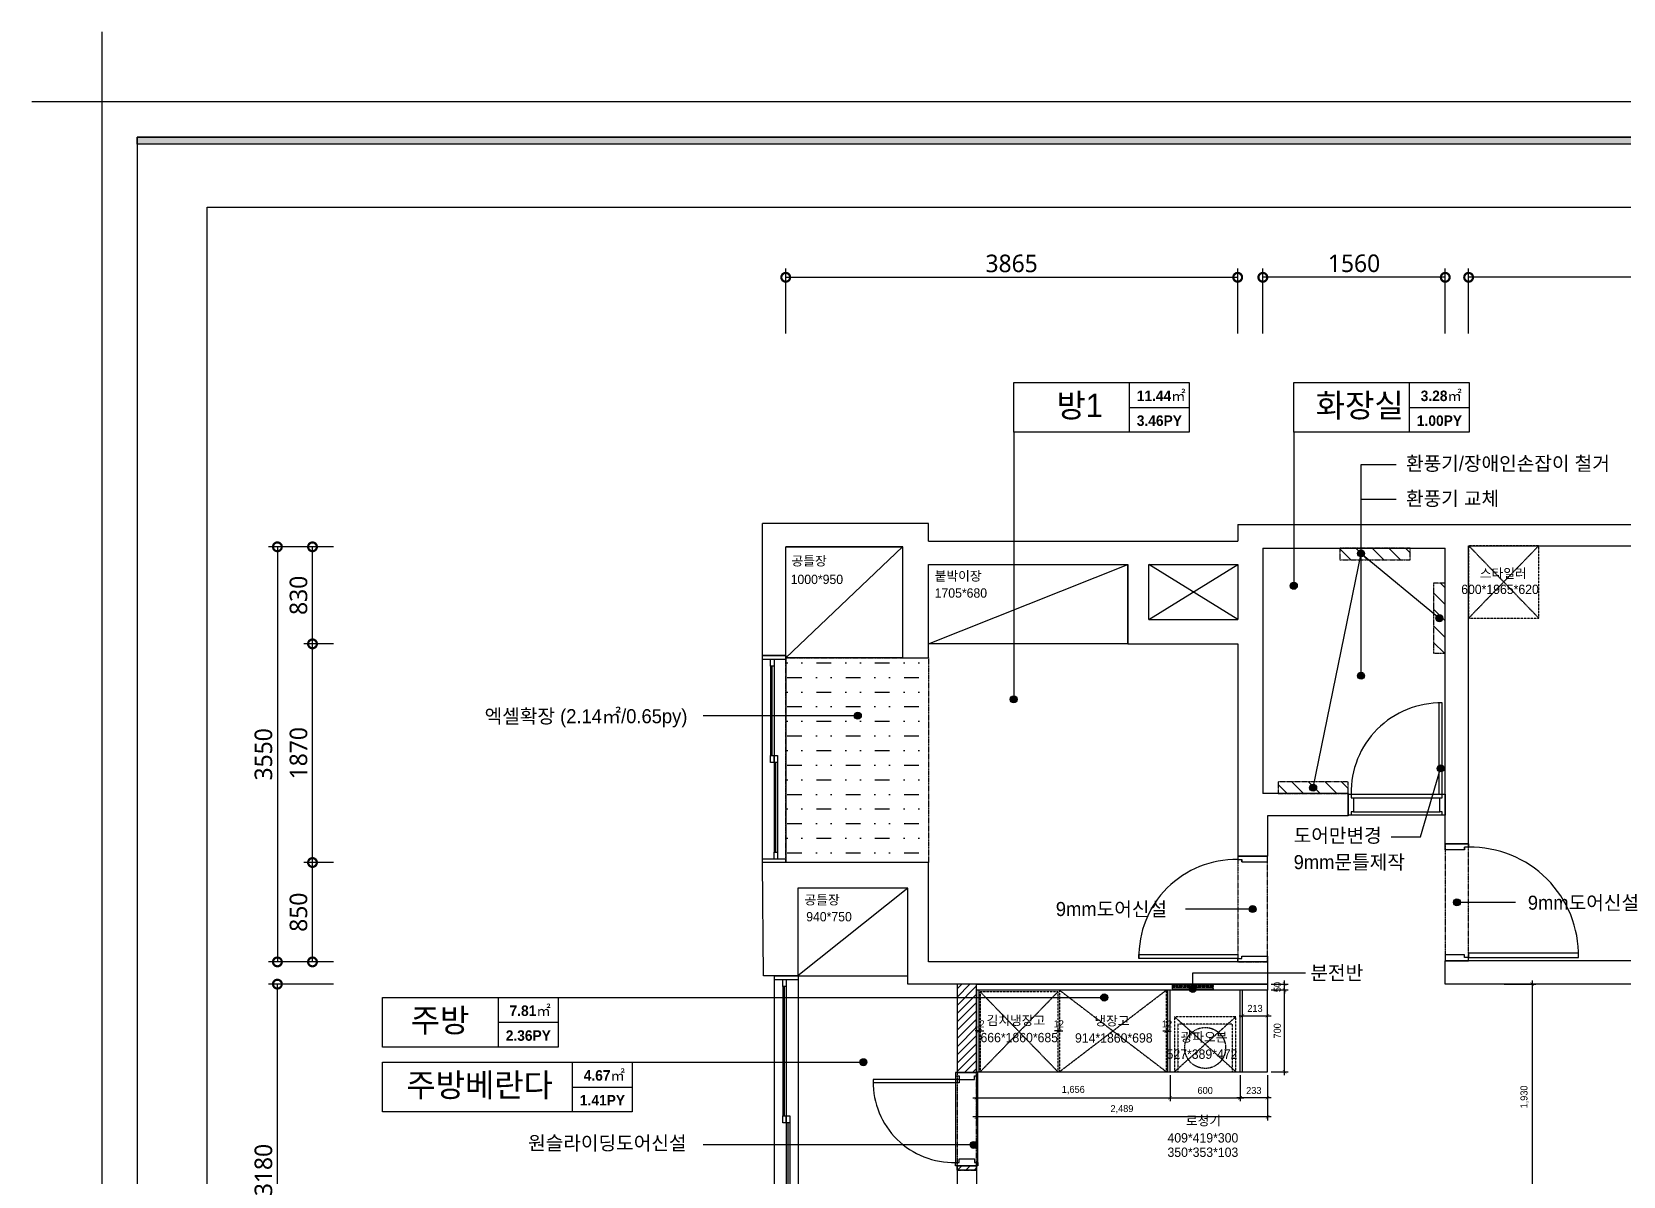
# Model space of a CAD drawing. Header units: millimetres. Extents: x 217202 to 745838, y -6815 to 171372.
# Drawn here: x 381178 to 394787, y 88798 to 98586 of the extents above; entities that cross this region are included whole.
import ezdxf
from ezdxf.enums import TextEntityAlignment as Align

# ---------------------------------------------------------------- set-up
doc = ezdxf.new("R2010")
doc.units = ezdxf.units.MM
doc.header["$PDMODE"] = 3
for name, pattern in [('DASHED', [0.75, 0.5, -0.25]), ('DASHEDX2', [1.5, 1, -0.5]), ('HID', [2.3, 1.5, -0.8])]:
    doc.linetypes.add(name, pattern=pattern)
doc.layers.get('DEFPOINTS').update_dxf_attribs({"color": 248})
for name, color, linetype in [('0-ELC TEXT', 7, 'Continuous'), ('03-TEXT', 3, 'Continuous'), ('03-WAL NEW', 3, 'Continuous'), ('06-FUR', 6, 'Continuous'), ('07-DIM', 5, 'Continuous'), ('3.기호.계단선', 30, 'Continuous'), ('7', 7, 'Continuous'), ('_LIBR', 4, 'Continuous'), ('F-SYM', 7, 'Continuous'), ('FORM(YOURNAME)-11', 1, 'Continuous'), ('FUR', 8, 'DASHED'), ('RC-LIGHT', 7, 'Continuous'), ('도면층2', 2, 'Continuous'), ('도면층4', 4, 'Continuous'), ('도면층5', 5, 'Continuous'), ('도면층8', 8, 'Continuous')]:
    doc.layers.add(name, color=color, linetype=linetype)
doc.styles.add('HY 울릉도 L', font='')
doc.styles.add('HY울릉도L', font='NanumBarunGothic.ttf')
doc.styles.add('YOURNAME', font='HY울릉도M.TTF')
doc.styles.add('넥슨고딕', font='NEXONLv1GothicBold.ttf')
doc.styles.add('코레일둥고', font='Korail_Round_Gothic_Medium.ttf')
doc.styles.get('HY 울릉도 L').set_extended_font_data('HY울릉도L')
doc.dimstyles.new('30', dxfattribs={"dimscale": 30, "dimtxt": 2, "dimasz": 1, "dimexe": 1, "dimexo": 1, "dimgap": 1, "dimtad": 1, "dimdec": 0, "dimrnd": 0.05, "dimdsep": 46, "dimlunit": 6, "dimtxsty": 'HY 울릉도 L', "dimblk": 'ARCHTICK', "dimcen": 2.5, "dimdle": 1, "dimclrd": 133, "dimclre": 133, "dimclrt": 30, "dimadec": 0, "dimazin": 0, "dimtfac": 1, "dimtdec": 0, "dimtix": 1, "dimtmove": 2, "dimatfit": 3, "dimldrblk": 'ARCHTICK', "dimfxl": 1, "dimlwd": -1, "dimlwe": -1, "dimarcsym": 0})
doc.dimstyles.new('60', dxfattribs={"dimscale": 60, "dimtxt": 2.5, "dimasz": 2.5, "dimexe": 1.25, "dimexo": 2, "dimtad": 1, "dimdec": 0, "dimtxsty": 'HY울릉도L', "dimblk": 'DOTSMALL', "dimcen": 2.5, "dimclrd": 1, "dimclre": 1, "dimclrt": 2, "dimadec": 0, "dimazin": 0, "dimtfac": 1, "dimtdec": 0, "dimtix": 1, "dimtmove": 0, "dimatfit": 3, "dimldrblk": 'DOTSMALL', "dimfxl": 1.25, "dimarcsym": 0})

# ---------------------------------------------------------------- blocks, each defined once
blk = doc.blocks.new('FORM-PLAN')
at = {"layer": 'FORM(YOURNAME)-11'}
h = blk.add_hatch(color=256, dxfattribs=at)
h.dxf.hatch_style = 1
h.paths.add_polyline_path([(-71444, 55115), (10556, 55115), (10556, 54915), (-71444, 54915)])
h.paths.add_polyline_path([(-71444, -2085), (10556, -2085), (10556, -2285), (-71444, -2285)])
at = {"layer": 'DEFPOINTS', "color": 1}
blk.add_lwpolyline([(-72444, 58115), (-72444, 56115), (-74444, 56115)], dxfattribs=at)
at = {"layer": 'DEFPOINTS', "color": 158}
for points in [[(-71444, -2285), (10556, -2285), (10556, 55115), (-71444, 55115)], [(-69444, 53115), (-64, 53115), (-64, 1215), (-69444, 1215)]]:
    blk.add_lwpolyline(points, close=True, dxfattribs=at)
at = {"layer": 'FORM(YOURNAME)-11', "color": 250}
blk.add_lwpolyline([(-72444, -3285), (11556, -3285), (11556, 56115), (-72444, 56115)], close=True, dxfattribs=at)
at = {"layer": 'FORM(YOURNAME)-11'}
blk.add_lwpolyline([(-71444, 55115), (10556, 55115), (10556, 54915), (-71444, 54915)], close=True, dxfattribs=at)
at = {"layer": 'FORM(YOURNAME)-11', "color": 3, "style": 'YOURNAME'}
for tag, height, p in [('1', 450, (9905, 18188)), ('2', 450, (9905, 17544)), ('3', 450, (9905, 16257)), ('4', 450, (9905, 14326)), ('5', 515, (9905, 12009)), ('6', 515, (9905, 9757)), ('7', 515, (9905, 7504)), ('8', 515, (9905, 5252)), ('9', 515, (9905, 2999)), ('10', 515, (5655, 811)), ('11', 515, (9905, 747)), ('12', 515, (5655, -1441)), ('13', 515, (9905, -1441))]:
    blk.add_attdef(tag, text='', height=height, dxfattribs=at).set_placement(p, align=Align.MIDDLE_RIGHT)
blk = doc.blocks.new('flloo')
at = {"layer": '도면층2'}
for p, q in [((-160713, -120063), (-160713, -118933)), ((-159293, -118933), (-160713, -118933)), ((-159293, -119083), (-159293, -118933)), ((-156648, -118943), (-149898, -118943)), ((-156648, -118943), (-156648, -119083)), ((-160513, -120063), (-160513, -119133)), ((-159513, -119133), (-160513, -119133)), ((-159513, -120083), (-159513, -119133)), ((-159293, -119083), (-156648, -119083)), ((-156433, -119143), (-156433, -121243)), ((-156433, -119143), (-154873, -119143)), ((-154873, -121673), (-154873, -119143)), ((-154673, -121673), (-154673, -119123)), ((-154673, -119123), (-151333, -119123)), ((-159293, -120083), (-159293, -119283)), ((-159293, -119283), (-157588, -119283)), ((-157588, -119963), (-157588, -119283)), ((-157408, -119753), (-157408, -119283)), ((-157408, -119283), (-156648, -119283)), ((-156648, -119283), (-156648, -119753)), ((-157408, -119753), (-156648, -119753)), ((-157588, -119963), (-156648, -119963)), ((-156648, -119963), (-156648, -121778)), ((-160513, -120063), (-160713, -120063)), ((-159513, -120083), (-159293, -120083)), ((-155703, -121243), (-156433, -121243)), ((-155703, -121243), (-155703, -121433)), ((-156393, -121433), (-156393, -121778)), ((-155703, -121433), (-156393, -121433)), ((-156648, -121778), (-156393, -121778)), ((-154673, -121673), (-154873, -121673)), ((-160703, -122803), (-160713, -121833)), ((-159293, -121833), (-160712, -121833)), ((-159293, -122683), (-159293, -121833)), ((-160408, -122803), (-160408, -122053)), ((-159468, -122053), (-160408, -122053)), ((-159468, -122873), (-159468, -122053)), ((-156393, -122683), (-159293, -122683)), ((-156393, -122683), (-156393, -122873)), ((-151333, -122673), (-154873, -122673)), ((-154873, -122873), (-154873, -122673)), ((-160408, -122803), (-160703, -122803)), ((-160408, -122803), (-160608, -122803)), ((-156393, -122873), (-159468, -122873)), ((-151378, -122873), (-154873, -122873)), ((-159048, -124463), (-159048, -126053)), ((-158882, -124463), (-159048, -124463)), ((-158882, -124463), (-158882, -126053))]:
    blk.add_line(p, q, dxfattribs=at)
at = {"layer": '도면층4'}
for p, q in [((-160713, -121833), (-160713, -120063)), ((-160713, -120063), (-160513, -120063)), ((-160713, -120093), (-160513, -120093)), ((-160628, -120918), (-160628, -120153)), ((-160513, -120063), (-160513, -121833)), ((-160598, -121743), (-160598, -120978)), ((-160513, -121803), (-160713, -121803)), ((-160513, -121833), (-160713, -121833)), ((-160608, -125253), (-160608, -122803)), ((-160608, -122803), (-160408, -122803)), ((-160608, -122833), (-160408, -122833)), ((-160408, -122803), (-160408, -125253)), ((-160523, -123998), (-160523, -122893)), ((-160493, -125163), (-160493, -124058))]:
    blk.add_line(p, q, dxfattribs=at)
for points in [[(-160613, -120153), (-160643, -120153), (-160643, -120093), (-160613, -120093)], [(-160613, -120978), (-160643, -120978), (-160643, -120918), (-160613, -120918)], [(-160583, -120978), (-160613, -120978), (-160613, -120918), (-160583, -120918)], [(-160583, -121803), (-160613, -121803), (-160613, -121743), (-160583, -121743)], [(-160508, -122893), (-160538, -122893), (-160538, -122833), (-160508, -122833)], [(-160508, -124058), (-160538, -124058), (-160538, -123998), (-160508, -123998)], [(-160478, -124058), (-160508, -124058), (-160508, -123998), (-160478, -123998)]]:
    blk.add_lwpolyline(points, close=True, dxfattribs=at)
at = {"layer": '도면층5'}
for p, q in [((-160643, -120153), (-160643, -120918)), ((-160613, -120153), (-160613, -120918)), ((-160613, -120978), (-160613, -121743)), ((-160583, -120978), (-160583, -121743)), ((-160538, -122893), (-160538, -123998)), ((-160508, -122893), (-160508, -123998)), ((-160508, -124058), (-160508, -125163)), ((-160478, -124058), (-160478, -125163))]:
    blk.add_line(p, q, dxfattribs=at)
at = {"layer": '도면층8'}
for p, q in [((-156648, -119753), (-157408, -119283)), ((-157408, -119753), (-156648, -119283))]:
    blk.add_line(p, q, dxfattribs=at)
blk = doc.blocks.new('_DOTSMALL')
at = {"color": 0, "linetype": 'ByBlock', "const_width": 0.5}
blk.add_lwpolyline([(-0.0625, 0, 1), (0.0625, 0, 1)], format="xyb", close=True, dxfattribs=at)
blk = doc.blocks.new('*D258')
at = {"layer": '07-DIM', "color": 1, "lineweight": -2, "transparency": 16777216}
for p, q in [((383758, 90441), (383203, 90441)), ((383278, 87261), (383278, 90441)), ((383758, 87261), (383203, 87261))]:
    blk.add_line(p, q, dxfattribs=at)
at = {"layer": 'DEFPOINTS', "color": 0, "transparency": 16777216}
for p in [(383278, 90441), (383878, 90441), (383878, 87261)]:
    blk.add_point(p, dxfattribs=at)
at = {"layer": '07-DIM', "color": 1, "lineweight": -2, "transparency": 16777216, "xscale": 150, "yscale": 150, "zscale": 150}
for p, rotation in [((383278, 90441), 90), ((383278, 87261), 270)]:
    blk.add_blockref('_DOTSMALL', p, dxfattribs=dict(at, rotation=rotation))
at = {"layer": '07-DIM', "color": 2, "transparency": 16777216, "insert": (383159, 88851), "char_height": 150, "attachment_point": 5, "rotation": 90, "style": 'HY울릉도L'}
blk.add_mtext('3180', dxfattribs=at)
blk = doc.blocks.new('*D259')
at = {"layer": '07-DIM', "color": 1, "lineweight": -2, "transparency": 16777216}
for p, q in [((383758, 94181), (383203, 94181)), ((383278, 94181), (383278, 90631)), ((383758, 90631), (383203, 90631))]:
    blk.add_line(p, q, dxfattribs=at)
at = {"layer": 'DEFPOINTS', "color": 0, "transparency": 16777216}
for p in [(383878, 94181), (383278, 90631), (383878, 90631)]:
    blk.add_point(p, dxfattribs=at)
at = {"layer": '07-DIM', "color": 1, "lineweight": -2, "transparency": 16777216, "xscale": 150, "yscale": 150, "zscale": 150}
for p, rotation in [((383278, 94181), 90), ((383278, 90631), 270)]:
    blk.add_blockref('_DOTSMALL', p, dxfattribs=dict(at, rotation=rotation))
at = {"layer": '07-DIM', "color": 2, "transparency": 16777216, "insert": (383159, 92406), "char_height": 150, "attachment_point": 5, "rotation": 90, "style": 'HY울릉도L'}
blk.add_mtext('3550', dxfattribs=at)
blk = doc.blocks.new('*D260')
at = {"layer": '07-DIM', "color": 1, "lineweight": -2, "transparency": 16777216}
for p, q in [((383758, 91481), (383503, 91481)), ((383578, 90631), (383578, 91481)), ((383758, 90631), (383503, 90631))]:
    blk.add_line(p, q, dxfattribs=at)
at = {"layer": 'DEFPOINTS', "color": 0, "transparency": 16777216}
for p in [(383578, 91481), (383878, 91481), (383878, 90631)]:
    blk.add_point(p, dxfattribs=at)
at = {"layer": '07-DIM', "color": 1, "lineweight": -2, "transparency": 16777216, "xscale": 150, "yscale": 150, "zscale": 150}
for p, rotation in [((383578, 91481), 90), ((383578, 90631), 270)]:
    blk.add_blockref('_DOTSMALL', p, dxfattribs=dict(at, rotation=rotation))
at = {"layer": '07-DIM', "color": 2, "transparency": 16777216, "insert": (383459, 91056), "char_height": 150, "attachment_point": 5, "rotation": 90, "style": 'HY울릉도L'}
blk.add_mtext('850', dxfattribs=at)
blk = doc.blocks.new('*D261')
at = {"layer": '07-DIM', "color": 1, "lineweight": -2, "transparency": 16777216}
for p, q in [((383758, 93351), (383503, 93351)), ((383578, 91481), (383578, 93351)), ((383758, 91481), (383503, 91481))]:
    blk.add_line(p, q, dxfattribs=at)
at = {"layer": 'DEFPOINTS', "color": 0, "transparency": 16777216}
for p in [(383578, 93351), (383878, 93351), (383878, 91481)]:
    blk.add_point(p, dxfattribs=at)
at = {"layer": '07-DIM', "color": 1, "lineweight": -2, "transparency": 16777216, "xscale": 150, "yscale": 150, "zscale": 150}
for p, rotation in [((383578, 93351), 90), ((383578, 91481), 270)]:
    blk.add_blockref('_DOTSMALL', p, dxfattribs=dict(at, rotation=rotation))
at = {"layer": '07-DIM', "color": 2, "transparency": 16777216, "insert": (383459, 92416), "char_height": 150, "attachment_point": 5, "rotation": 90, "style": 'HY울릉도L'}
blk.add_mtext('1870', dxfattribs=at)
blk = doc.blocks.new('*D262')
at = {"layer": '07-DIM', "color": 1, "lineweight": -2, "transparency": 16777216}
for p, q in [((383758, 94181), (383503, 94181)), ((383578, 93351), (383578, 94181)), ((383758, 93351), (383503, 93351))]:
    blk.add_line(p, q, dxfattribs=at)
at = {"layer": 'DEFPOINTS', "color": 0, "transparency": 16777216}
for p in [(383578, 94181), (383878, 94181), (383878, 93351)]:
    blk.add_point(p, dxfattribs=at)
at = {"layer": '07-DIM', "color": 1, "lineweight": -2, "transparency": 16777216, "xscale": 150, "yscale": 150, "zscale": 150}
for p, rotation in [((383578, 94181), 90), ((383578, 93351), 270)]:
    blk.add_blockref('_DOTSMALL', p, dxfattribs=dict(at, rotation=rotation))
at = {"layer": '07-DIM', "color": 2, "transparency": 16777216, "insert": (383459, 93766), "char_height": 150, "attachment_point": 5, "rotation": 90, "style": 'HY울릉도L'}
blk.add_mtext('830', dxfattribs=at)
blk = doc.blocks.new('*D263')
at = {"layer": '07-DIM', "color": 1, "lineweight": -2, "transparency": 16777216}
for p, q in [((387625, 96006), (387625, 96561)), ((387625, 96486), (391490, 96486)), ((391490, 96006), (391490, 96561))]:
    blk.add_line(p, q, dxfattribs=at)
at = {"layer": 'DEFPOINTS', "color": 0, "transparency": 16777216}
for p in [(391490, 96486), (387625, 95886), (391490, 95886)]:
    blk.add_point(p, dxfattribs=at)
at = {"layer": '07-DIM', "color": 1, "lineweight": -2, "transparency": 16777216, "xscale": 150, "yscale": 150, "zscale": 150, "rotation": 180}
blk.add_blockref('_DOTSMALL', (387625, 96486), dxfattribs=at)
at = {"layer": '07-DIM', "color": 1, "lineweight": -2, "transparency": 16777216, "xscale": 150, "yscale": 150, "zscale": 150}
blk.add_blockref('_DOTSMALL', (391490, 96486), dxfattribs=at)
at = {"layer": '07-DIM', "color": 2, "transparency": 16777216, "insert": (389557, 96604), "char_height": 150, "attachment_point": 5, "style": 'HY울릉도L'}
blk.add_mtext('3865', dxfattribs=at)
blk = doc.blocks.new('*D265')
at = {"layer": '07-DIM', "color": 1, "lineweight": -2, "transparency": 16777216}
for p, q in [((393465, 96006), (393465, 96561)), ((396805, 96486), (393465, 96486)), ((396805, 96006), (396805, 96561))]:
    blk.add_line(p, q, dxfattribs=at)
at = {"layer": 'DEFPOINTS', "color": 0, "transparency": 16777216}
for p in [(393465, 96486), (393465, 95886), (396805, 95886)]:
    blk.add_point(p, dxfattribs=at)
at = {"layer": '07-DIM', "color": 1, "lineweight": -2, "transparency": 16777216, "xscale": 150, "yscale": 150, "zscale": 150, "rotation": 180}
blk.add_blockref('_DOTSMALL', (393465, 96486), dxfattribs=at)
at = {"layer": '07-DIM', "color": 1, "lineweight": -2, "transparency": 16777216, "xscale": 150, "yscale": 150, "zscale": 150}
blk.add_blockref('_DOTSMALL', (396805, 96486), dxfattribs=at)
at = {"layer": '07-DIM', "color": 2, "transparency": 16777216, "insert": (395135, 96605), "char_height": 150, "attachment_point": 5, "style": 'HY울릉도L'}
blk.add_mtext('3340', dxfattribs=at)
blk = doc.blocks.new('*D266')
at = {"layer": '07-DIM', "color": 1, "lineweight": -2, "transparency": 16777216}
for p, q in [((391705, 96006), (391705, 96561)), ((393265, 96486), (391705, 96486)), ((393265, 96006), (393265, 96561))]:
    blk.add_line(p, q, dxfattribs=at)
at = {"layer": 'DEFPOINTS', "color": 0, "transparency": 16777216}
for p in [(391705, 96486), (391705, 95886), (393265, 95886)]:
    blk.add_point(p, dxfattribs=at)
at = {"layer": '07-DIM', "color": 1, "lineweight": -2, "transparency": 16777216, "xscale": 150, "yscale": 150, "zscale": 150, "rotation": 180}
blk.add_blockref('_DOTSMALL', (391705, 96486), dxfattribs=at)
at = {"layer": '07-DIM', "color": 1, "lineweight": -2, "transparency": 16777216, "xscale": 150, "yscale": 150, "zscale": 150}
blk.add_blockref('_DOTSMALL', (393265, 96486), dxfattribs=at)
at = {"layer": '07-DIM', "color": 2, "transparency": 16777216, "insert": (392485, 96605), "char_height": 150, "attachment_point": 5, "style": 'HY울릉도L'}
blk.add_mtext('1560', dxfattribs=at)
blk = doc.blocks.new('_ArchTick')
at = {"color": 0, "linetype": 'ByBlock', "const_width": 0.15}
blk.add_lwpolyline([(-0.5, -0.5), (0.5, 0.5)], dxfattribs=at)
blk = doc.blocks.new('*D273')
at = {"layer": 'DEFPOINTS', "color": 0, "transparency": 16777216}
for p in [(393740, 90441), (394010, 90441), (393740, 88511)]:
    blk.add_point(p, dxfattribs=at)
at = {"layer": 'RC-LIGHT', "color": 133, "transparency": 16777216}
for p, q in [((393770, 90441), (394040, 90441)), ((394010, 88481), (394010, 90471)), ((393770, 88511), (394040, 88511))]:
    blk.add_line(p, q, dxfattribs=at)
at = {"layer": 'RC-LIGHT', "color": 133, "transparency": 16777216, "xscale": 30, "yscale": 30, "zscale": 30}
for p, rotation in [((394010, 90441), 90), ((394010, 88511), 270)]:
    blk.add_blockref('_ArchTick', p, dxfattribs=dict(at, rotation=rotation))
at = {"layer": 'RC-LIGHT', "color": 30, "transparency": 16777216, "insert": (393944, 89476), "char_height": 60, "attachment_point": 5, "rotation": 90, "style": 'HY 울릉도 L'}
blk.add_mtext('1,930', dxfattribs=at)
blk = doc.blocks.new('*D284')
at = {"layer": '07-DIM', "color": 133, "transparency": 16777216}
blk.add_line((391502, 90171), (391775, 90171), dxfattribs=at)
at = {"layer": 'DEFPOINTS', "color": 0, "transparency": 16777216}
for p in [(391532, 90171), (391745, 90171), (391745, 90171)]:
    blk.add_point(p, dxfattribs=at)
at = {"layer": '07-DIM', "color": 133, "transparency": 16777216, "xscale": 30, "yscale": 30, "zscale": 30, "rotation": 180}
blk.add_blockref('_ArchTick', (391532, 90171), dxfattribs=at)
at = {"layer": '07-DIM', "color": 133, "transparency": 16777216, "xscale": 30, "yscale": 30, "zscale": 30}
blk.add_blockref('_ArchTick', (391745, 90171), dxfattribs=at)
at = {"layer": '07-DIM', "color": 30, "transparency": 16777216, "insert": (391638, 90233), "char_height": 60, "attachment_point": 5, "style": 'HY 울릉도 L'}
blk.add_mtext('213', dxfattribs=at)
blk = doc.blocks.new('*D285')
at = {"layer": '7', "color": 133, "transparency": 16777216}
for p, q in [((389256, 89661), (389256, 89439)), ((390912, 89661), (390912, 89439)), ((389226, 89469), (390942, 89469))]:
    blk.add_line(p, q, dxfattribs=at)
at = {"layer": 'DEFPOINTS', "color": 0, "transparency": 16777216}
for p in [(389256, 89691), (390912, 89691), (390912, 89469)]:
    blk.add_point(p, dxfattribs=at)
at = {"layer": '7', "color": 133, "transparency": 16777216, "xscale": 30, "yscale": 30, "zscale": 30, "rotation": 180}
blk.add_blockref('_ArchTick', (389256, 89469), dxfattribs=at)
at = {"layer": '7', "color": 133, "transparency": 16777216, "xscale": 30, "yscale": 30, "zscale": 30}
blk.add_blockref('_ArchTick', (390912, 89469), dxfattribs=at)
at = {"layer": '7', "color": 30, "transparency": 16777216, "insert": (390084, 89535), "char_height": 60, "attachment_point": 5, "style": 'HY 울릉도 L'}
blk.add_mtext('1,656', dxfattribs=at)
blk = doc.blocks.new('*D286')
at = {"layer": '7', "color": 133, "transparency": 16777216}
for p, q in [((390912, 89661), (390912, 89439)), ((391512, 89661), (391512, 89439)), ((390882, 89469), (391542, 89469))]:
    blk.add_line(p, q, dxfattribs=at)
at = {"layer": 'DEFPOINTS', "color": 0, "transparency": 16777216}
for p in [(390912, 89691), (391512, 89691), (391512, 89469)]:
    blk.add_point(p, dxfattribs=at)
at = {"layer": '7', "color": 133, "transparency": 16777216, "xscale": 30, "yscale": 30, "zscale": 30, "rotation": 180}
blk.add_blockref('_ArchTick', (390912, 89469), dxfattribs=at)
at = {"layer": '7', "color": 133, "transparency": 16777216, "xscale": 30, "yscale": 30, "zscale": 30}
blk.add_blockref('_ArchTick', (391512, 89469), dxfattribs=at)
at = {"layer": '7', "color": 30, "transparency": 16777216, "insert": (391212, 89531), "char_height": 60, "attachment_point": 5, "style": 'HY 울릉도 L'}
blk.add_mtext('600', dxfattribs=at)
blk = doc.blocks.new('*D287')
at = {"layer": '7', "color": 133, "transparency": 16777216}
for p, q in [((391512, 89661), (391512, 89439)), ((391745, 89661), (391745, 89439)), ((391775, 89469), (391482, 89469))]:
    blk.add_line(p, q, dxfattribs=at)
at = {"layer": 'DEFPOINTS', "color": 0, "transparency": 16777216}
for p in [(391512, 89691), (391745, 89691), (391512, 89469)]:
    blk.add_point(p, dxfattribs=at)
at = {"layer": '7', "color": 133, "transparency": 16777216, "xscale": 30, "yscale": 30, "zscale": 30, "rotation": 180}
blk.add_blockref('_ArchTick', (391512, 89469), dxfattribs=at)
at = {"layer": '7', "color": 133, "transparency": 16777216, "xscale": 30, "yscale": 30, "zscale": 30}
blk.add_blockref('_ArchTick', (391745, 89469), dxfattribs=at)
at = {"layer": '7', "color": 30, "transparency": 16777216, "insert": (391628, 89531), "char_height": 60, "attachment_point": 5, "style": 'HY 울릉도 L'}
blk.add_mtext('233', dxfattribs=at)
blk = doc.blocks.new('*D288')
at = {"layer": '7', "color": 133, "transparency": 16777216}
for p, q in [((391775, 90391), (391921, 90391)), ((391891, 89661), (391891, 90421)), ((391775, 89691), (391921, 89691))]:
    blk.add_line(p, q, dxfattribs=at)
at = {"layer": 'DEFPOINTS', "color": 0, "transparency": 16777216}
for p in [(391745, 90391), (391891, 90391), (391745, 89691)]:
    blk.add_point(p, dxfattribs=at)
at = {"layer": '7', "color": 133, "transparency": 16777216, "xscale": 30, "yscale": 30, "zscale": 30}
for p, rotation in [((391891, 90391), 90), ((391891, 89691), 270)]:
    blk.add_blockref('_ArchTick', p, dxfattribs=dict(at, rotation=rotation))
at = {"layer": '7', "color": 30, "transparency": 16777216, "insert": (391829, 90041), "char_height": 60, "attachment_point": 5, "rotation": 90, "style": 'HY 울릉도 L'}
blk.add_mtext('700', dxfattribs=at)
blk = doc.blocks.new('*D289')
at = {"layer": '7', "color": 133, "transparency": 16777216}
for p, q in [((391775, 90441), (391921, 90441)), ((391775, 90391), (391921, 90391)), ((391891, 90441), (391891, 90471)), ((391891, 90391), (391891, 90441)), ((391891, 90391), (391891, 90361))]:
    blk.add_line(p, q, dxfattribs=at)
at = {"layer": 'DEFPOINTS', "color": 0, "transparency": 16777216}
for p in [(391745, 90441), (391745, 90391), (391891, 90441)]:
    blk.add_point(p, dxfattribs=at)
at = {"layer": '7', "color": 133, "transparency": 16777216, "xscale": 30, "yscale": 30, "zscale": 30}
for p, rotation in [((391891, 90441), 270), ((391891, 90391), 90)]:
    blk.add_blockref('_ArchTick', p, dxfattribs=dict(at, rotation=rotation))
at = {"layer": '7', "color": 30, "transparency": 16777216, "insert": (391829, 90416), "char_height": 60, "attachment_point": 5, "rotation": 90, "style": 'HY 울릉도 L'}
blk.add_mtext('50', dxfattribs=at)
blk = doc.blocks.new('*D290')
at = {"layer": '7', "color": 133, "transparency": 16777216}
for p, q in [((389276, 90041), (389246, 90041)), ((389276, 90041), (389288, 90041)), ((389288, 90041), (389318, 90041))]:
    blk.add_line(p, q, dxfattribs=at)
at = {"layer": 'DEFPOINTS', "color": 0, "transparency": 16777216}
for p in [(389276, 90041), (389288, 90041), (389288, 90041)]:
    blk.add_point(p, dxfattribs=at)
at = {"layer": '7', "color": 133, "transparency": 16777216, "xscale": 30, "yscale": 30, "zscale": 30}
blk.add_blockref('_ArchTick', (389276, 90041), dxfattribs=at)
at = {"layer": '7', "color": 133, "transparency": 16777216, "xscale": 30, "yscale": 30, "zscale": 30, "rotation": 180}
blk.add_blockref('_ArchTick', (389288, 90041), dxfattribs=at)
at = {"layer": '7', "color": 30, "transparency": 16777216, "insert": (389282, 90101), "char_height": 60, "attachment_point": 5, "style": 'HY 울릉도 L'}
blk.add_mtext('12', dxfattribs=at)
blk = doc.blocks.new('*D291')
at = {"layer": '7', "color": 133, "transparency": 16777216}
for p, q in [((389954, 90041), (389924, 90041)), ((389954, 90041), (389966, 90041)), ((389966, 90041), (389996, 90041))]:
    blk.add_line(p, q, dxfattribs=at)
at = {"layer": 'DEFPOINTS', "color": 0, "transparency": 16777216}
for p in [(389954, 90041), (389966, 90041), (389966, 90041)]:
    blk.add_point(p, dxfattribs=at)
at = {"layer": '7', "color": 133, "transparency": 16777216, "xscale": 30, "yscale": 30, "zscale": 30}
blk.add_blockref('_ArchTick', (389954, 90041), dxfattribs=at)
at = {"layer": '7', "color": 133, "transparency": 16777216, "xscale": 30, "yscale": 30, "zscale": 30, "rotation": 180}
blk.add_blockref('_ArchTick', (389966, 90041), dxfattribs=at)
at = {"layer": '7', "color": 30, "transparency": 16777216, "insert": (389960, 90101), "char_height": 60, "attachment_point": 5, "style": 'HY 울릉도 L'}
blk.add_mtext('12', dxfattribs=at)
blk = doc.blocks.new('*D292')
at = {"layer": '7', "color": 133, "transparency": 16777216}
for p, q in [((390880, 90040), (390850, 90040)), ((390892, 90040), (390880, 90040)), ((390892, 90040), (390922, 90040)), ((390892, 90011), (390892, 90010))]:
    blk.add_line(p, q, dxfattribs=at)
at = {"layer": 'DEFPOINTS', "color": 0, "transparency": 16777216}
for p in [(390880, 90040), (390880, 90040), (390892, 90041)]:
    blk.add_point(p, dxfattribs=at)
at = {"layer": '7', "color": 133, "transparency": 16777216, "xscale": 30, "yscale": 30, "zscale": 30}
blk.add_blockref('_ArchTick', (390880, 90040), dxfattribs=at)
at = {"layer": '7', "color": 133, "transparency": 16777216, "xscale": 30, "yscale": 30, "zscale": 30, "rotation": 180}
blk.add_blockref('_ArchTick', (390892, 90040), dxfattribs=at)
at = {"layer": '7', "color": 30, "transparency": 16777216, "insert": (390886, 90100), "char_height": 60, "attachment_point": 5, "style": 'HY 울릉도 L'}
blk.add_mtext('12', dxfattribs=at)
blk = doc.blocks.new('*D293')
at = {"layer": '7', "color": 133, "transparency": 16777216}
for p, q in [((389256, 89656), (389256, 89275)), ((391745, 89661), (391745, 89275)), ((391775, 89305), (389226, 89305))]:
    blk.add_line(p, q, dxfattribs=at)
at = {"layer": 'DEFPOINTS', "color": 0, "transparency": 16777216}
for p in [(389256, 89686), (391745, 89691), (389256, 89305)]:
    blk.add_point(p, dxfattribs=at)
at = {"layer": '7', "color": 133, "transparency": 16777216, "xscale": 30, "yscale": 30, "zscale": 30, "rotation": 180}
blk.add_blockref('_ArchTick', (389256, 89305), dxfattribs=at)
at = {"layer": '7', "color": 133, "transparency": 16777216, "xscale": 30, "yscale": 30, "zscale": 30}
blk.add_blockref('_ArchTick', (391745, 89305), dxfattribs=at)
at = {"layer": '7', "color": 30, "transparency": 16777216, "insert": (390500, 89371), "char_height": 60, "attachment_point": 5, "style": 'HY 울릉도 L'}
blk.add_mtext('2,489', dxfattribs=at)

msp = doc.modelspace()

# ---------------------------------------------------------------- hatches: boundary and pattern name
at = {"layer": '0-ELC TEXT'}
h = msp.add_hatch(color=256, dxfattribs=at)
h.dxf.hatch_style = 1
edge = h.paths.add_edge_path()
edge.add_arc((392545.1, 94124.8), 30, 0, 360)
h = msp.add_hatch(color=256, dxfattribs=at)
h.dxf.hatch_style = 1
edge = h.paths.add_edge_path()
edge.add_arc((391969.7, 93847.9), 30, 0, 360)
h = msp.add_hatch(color=256, dxfattribs=at)
h.dxf.hatch_style = 1
edge = h.paths.add_edge_path()
edge.add_arc((393215, 93570.6), 30, 0, 360)
h = msp.add_hatch(color=256, dxfattribs=at)
h.dxf.hatch_style = 1
edge = h.paths.add_edge_path()
edge.add_arc((392545.1, 93078.8), 30, 0, 360)
h = msp.add_hatch(color=256, dxfattribs=at)
h.dxf.hatch_style = 1
edge = h.paths.add_edge_path()
edge.add_arc((389574.5, 92876.5), 30, 0, 360)
h = msp.add_hatch(color=256, dxfattribs=at)
h.dxf.hatch_style = 1
edge = h.paths.add_edge_path()
edge.add_arc((388241.3, 92736.4), 30, 180, 540, ccw=False)
h = msp.add_hatch(color=256, dxfattribs=at)
h.dxf.hatch_style = 1
edge = h.paths.add_edge_path()
edge.add_arc((393225.5, 92285.7), 30, 0, 360, ccw=False)
h = msp.add_hatch(color=256, dxfattribs=at)
h.dxf.hatch_style = 1
edge = h.paths.add_edge_path()
edge.add_arc((392135, 92120.6), 30, 0, 360)
h = msp.add_hatch(color=256, dxfattribs=at)
h.dxf.hatch_style = 1
edge = h.paths.add_edge_path()
edge.add_arc((391617.5, 91083.1), 30, 180, 540)
h = msp.add_hatch(color=256, dxfattribs=at)
h.dxf.hatch_style = 1
edge = h.paths.add_edge_path()
edge.add_arc((393365, 91140.6), 30, 0, 360, ccw=False)
h = msp.add_hatch(color=256, dxfattribs=at)
h.dxf.hatch_style = 1
edge = h.paths.add_edge_path()
edge.add_arc((391105.9, 90400.6), 30, 0, 360)
h = msp.add_hatch(color=256, dxfattribs=at)
h.dxf.hatch_style = 1
edge = h.paths.add_edge_path()
edge.add_arc((390348.6, 90326.6), 30, 0, 360, ccw=False)
h = msp.add_hatch(color=256, dxfattribs=at)
h.dxf.hatch_style = 1
edge = h.paths.add_edge_path()
edge.add_arc((388289.4, 89773.3), 30, 0, 360, ccw=False)
h = msp.add_hatch(color=256, dxfattribs=at)
h.dxf.hatch_style = 1
edge = h.paths.add_edge_path()
edge.add_arc((389232, 89065.5), 30, 180, 540)
at = {"layer": '03-WAL NEW'}
h = msp.add_hatch(dxfattribs=at)
h.set_pattern_fill('_USER', color=256, scale=50, angle=45, pattern_type=0)
h.set_pattern_definition([(45, (573938.155, 234449.003), (-35.355339, 35.355339), [])])
h.paths.add_polyline_path([(389090, 89685.6), (389256, 89685.6), (389256, 90440.6), (389090, 90440.6)])
h.paths.add_polyline_path([(389090, 88885.6), (389256, 88885.6), (389256, 88850.6), (389090, 88850.6)])
at = {"layer": '07-DIM'}
h = msp.add_hatch(dxfattribs=at)
h.set_pattern_fill('MUDST', color=8, scale=500)
h.set_pattern_definition([(0, (548138.16, 213313.84), (250, 125), [125, -125, 0, -125, 0, -125])])
h.paths.add_polyline_path([(387625, 93230.6), (388845, 93230.6), (388845, 91480.6), (387625, 91480.6)])
at = {"layer": '3.기호.계단선'}
h = msp.add_hatch(dxfattribs=at)
h.set_pattern_fill('_USER', color=256, scale=100, angle=315, pattern_type=0)
h.set_pattern_definition([(315, (548138.16, 213313.84), (70.71068, 70.71068), [])])
h.paths.add_polyline_path([(392365, 94070.6), (392965, 94070.6), (392965, 94170.6), (392365, 94170.6)])
h.paths.add_polyline_path([(393165, 93870.6), (393165, 93270.6), (393265, 93270.6), (393265, 93870.6)])
h.paths.add_polyline_path([(391835, 92070.6), (392435, 92070.6), (392435, 92170.6), (391835, 92170.6)])
h = msp.add_hatch(dxfattribs=at)
h.set_pattern_fill('DOTS', color=256, scale=200, double=1)
h.set_pattern_definition([(0, (548074.084, 213313.843), (6.25, 12.5), [0, -12.5])])
h.paths.add_polyline_path([(390930.9, 90400.6), (391280.9, 90400.6), (391280.9, 90440.6), (390930.9, 90440.6)])

# ---------------------------------------------------------------- linework, layer by layer
at = {"layer": '0-ELC TEXT'}
for p, q in [((390564.9, 95161.1), (390564.9, 95585.6)), ((392960, 95161.1), (392960, 95585.6)), ((390564.9, 95373.3), (391074.5, 95373.3)), ((392960, 95373.3), (393469.7, 95373.3)), ((389574.5, 95161.1), (389574.5, 92876.5)), ((391969.7, 95161.1), (391969.7, 93847.9)), ((392845.1, 94584.6), (392545.1, 94584.6)), ((388241.3, 92736.4), (386918, 92736.4)), ((391617.5, 91083.1), (391043, 91083.1)), ((393365, 91140.6), (393865, 91140.6)), ((385168.3, 89902.1), (385168.3, 90326.6)), ((385678, 90326.6), (390348.6, 90326.6)), ((385168.3, 90114.4), (385678, 90114.4)), ((385802.5, 89348.8), (385802.5, 89773.3)), ((386312.2, 89773.3), (388289.4, 89773.3)), ((385802.5, 89561), (386312.2, 89561)), ((389232, 89065.5), (386918, 89065.5))]:
    msp.add_line(p, q, dxfattribs=at)
for points in [[(389574.5, 95585.6), (391074.5, 95585.6), (391074.5, 95161.1), (389574.5, 95161.1)], [(391969.7, 95585.6), (393469.7, 95585.6), (393469.7, 95161.1), (391969.7, 95161.1)], [(384178, 90326.6), (385678, 90326.6), (385678, 89902.1), (384178, 89902.1)], [(384178, 89773.3), (386312.2, 89773.3), (386312.2, 89348.8), (384178, 89348.8)]]:
    msp.add_lwpolyline(points, close=True, dxfattribs=at)
for points in [[(392545.1, 93078.8), (392545.1, 94884.6), (392845.1, 94884.6)], [(392135, 92120.6), (392545.1, 94124.8), (393215, 93570.6)], [(392802.5, 91699.5), (393052.5, 91699.5), (393225.5, 92285.7)], [(391105.9, 90400.6), (391105.9, 90538.9), (392070, 90538.9)]]:
    msp.add_lwpolyline(points, dxfattribs=at)
for centre in [(392545.1, 94124.8), (391969.7, 93847.9), (393215, 93570.6), (392545.1, 93078.8), (389574.5, 92876.5), (388241.3, 92736.4), (393225.5, 92285.7), (392135, 92120.6), (391617.5, 91083.1), (393365, 91140.6), (391105.9, 90400.6), (390348.6, 90326.6), (388289.4, 89773.3), (389232, 89065.5)]:
    msp.add_circle(centre, 30, dxfattribs=at)
at = {"layer": '03-WAL NEW'}
for points in [[(389090, 89685.6), (389256, 89685.6), (389256, 90440.6), (389090, 90440.6)], [(389090, 88885.6), (389256, 88885.6), (389256, 88850.6), (389090, 88850.6)]]:
    msp.add_lwpolyline(points, close=True, dxfattribs=at)
at = {"layer": '06-FUR'}
for p, q in [((388625, 94180.6), (387625, 93230.6)), ((388845, 93350.6), (390550, 94030.6)), ((388670, 91260.6), (387730, 90510.6)), ((389276, 90390.6), (389276, 89690.6)), ((390892, 89690.6), (390892, 90390.6)), ((390912, 89690.6), (390912, 90390.6)), ((391512, 89690.6), (391512, 90390.6)), ((391532, 89690.6), (391532, 90390.6))]:
    msp.add_line(p, q, dxfattribs=at)
at = {"layer": '06-FUR', "color": 7, "linetype": 'DASHEDX2'}
for p, q in [((393465, 93570.6), (394065, 94190.6)), ((393465, 94190.6), (394065, 93570.6)), ((389954, 89690.6), (389288, 90375.6)), ((389288, 89690.6), (389954, 90375.6)), ((390880, 89690.6), (389966, 90388.6)), ((390880, 90388.6), (389966, 89690.6)), ((391475.5, 90162.6), (390948.5, 89690.6)), ((391475.5, 89690.6), (390948.5, 90162.6))]:
    msp.add_line(p, q, dxfattribs=at)
at = {"layer": '06-FUR'}
for points in [[(388625, 93230.6), (387625, 93230.6), (387625, 94180.6), (388625, 94180.6)], [(390550, 93350.6), (388845, 93350.6), (388845, 94030.6), (390550, 94030.6)], [(387730, 90510.6), (388670, 90510.6), (388670, 91260.6), (387730, 91260.6)], [(389256, 90440.6), (391745, 90440.6), (391745, 90390.6), (389256, 90390.6)], [(391745, 90390.6), (389256, 90390.6), (389256, 89690.6), (391745, 89690.6)]]:
    msp.add_lwpolyline(points, close=True, dxfattribs=at)
at = {"layer": '06-FUR', "color": 7, "linetype": 'DASHEDX2'}
for points in [[(393465, 93570.6), (394065, 93570.6), (394065, 94190.6), (393465, 94190.6)], [(389288, 89690.6), (389954, 89690.6), (389954, 90375.6), (389288, 90375.6)], [(390880, 90388.6), (389966, 90388.6), (389966, 89690.6), (390880, 89690.6)], [(391475.5, 90162.6), (390948.5, 90162.6), (390948.5, 89690.6), (391475.5, 89690.6)], [(390977, 90099.6), (390977, 89690.6), (391447, 89690.6), (391447, 90099.6)]]:
    msp.add_lwpolyline(points, close=True, dxfattribs=at)
at = {"layer": '3.기호.계단선', "linetype": 'HID'}
for points in [[(392365, 94070.6), (392965, 94070.6), (392965, 94170.6), (392365, 94170.6)], [(393165, 93870.6), (393165, 93270.6), (393265, 93270.6), (393265, 93870.6)], [(393240, 92845.6), (393210, 92845.6), (393210, 92065.6), (393240, 92065.6)], [(391835, 92070.6), (392435, 92070.6), (392435, 92170.6), (391835, 92170.6)], [(393465, 91640.6), (393265, 91640.6), (393265, 90640.6), (393465, 90640.6)], [(391745, 91535.6), (391490, 91535.6), (391490, 90630.6), (391745, 90630.6)], [(389256, 90440.6), (389090, 90440.6), (389090, 88850.6), (389256, 88850.6)]]:
    msp.add_lwpolyline(points, close=True, dxfattribs=at)
msp.add_lwpolyline([(387625, 93230.6), (388845, 93230.6), (388845, 91480.6), (387625, 91480.6), (387625, 93230.6)], dxfattribs=at)
at = {"layer": '3.기호.계단선'}
msp.add_lwpolyline([(390930.9, 90400.6), (391280.9, 90400.6), (391280.9, 90440.6), (390930.9, 90440.6)], close=True, dxfattribs=at)
at = {"layer": '_LIBR', "linetype": 'Continuous'}
for p, q in [((392460, 92065.6), (393210, 92065.6)), ((392480, 92035), (393220, 92035)), ((393240, 91885.6), (392460, 91885.6)), ((392480, 91915), (393220, 91915))]:
    msp.add_line(p, q, dxfattribs=at)
for points in [[(393210, 92845.6), (393210, 92065.6), (393240, 92065.6), (393240, 92845.6)], [(393429.1, 91590.7), (393265, 91590.7), (393265, 91640.6), (393465, 91640.6), (393465, 91611.2), (393429.1, 91611.2), (393429.1, 91590.7), (393429.1, 91611.2)], [(391525.8, 91485.7), (391745, 91485.7), (391745, 91535.6), (391490, 91535.6), (391490, 91506.2), (391525.8, 91506.2), (391525.8, 91485.7), (391525.8, 91506.2)]]:
    msp.add_lwpolyline(points, dxfattribs=at)
for points in [[(392480, 91915), (392460, 91915), (392460, 91885.6), (392435, 91885.6), (392435, 92065.6), (392460, 92065.6), (392460, 92035), (392480, 92035)], [(393240, 92035), (393240, 92065.6), (393265, 92065.6), (393265, 91885.6), (393240, 91885.6), (393240, 91915), (393220, 91915), (393220, 92035)], [(390645, 90695.2), (391490, 90695.2), (391490, 90660), (390645, 90660)], [(391525.8, 90660), (391525.8, 90680.5), (391745, 90680.5), (391745, 90630.6), (391490, 90630.6), (391490, 90660)], [(393429.1, 90670), (393429.1, 90690.5), (393265, 90690.5), (393265, 90640.6), (393465, 90640.6), (393465, 90670)], [(394405, 90705.2), (393465, 90705.2), (393465, 90670), (394405, 90670)]]:
    msp.add_lwpolyline(points, close=True, dxfattribs=at)
for centre, radius, start, end in [((393225, 92080.6), 765.1, 88.8767, 181.1233), ((393481.3, 90687.6), 923.8, 358.90694, 91.01639), ((391473.6, 90677.6), 828.8, 88.86694, 181.21835)]:
    msp.add_arc(centre, radius, start, end, dxfattribs=at)
at = {"layer": 'FUR'}
msp.add_circle((391212, 89895.1), 175, dxfattribs=at)
at = {"layer": '도면층4'}
for p, q in [((389077, 89685.6), (389077, 88885.6)), ((389269, 88885.6), (389269, 89685.6)), ((389107, 89625.6), (388372, 89625.6)), ((388372, 89625.6), (388372, 89595.6)), ((389107, 89595.6), (388372, 89595.6)), ((389107, 89625.6), (389107, 89595.6))]:
    msp.add_line(p, q, dxfattribs=at)
for points in [[(389077, 89685.6), (389077, 89655.6), (389107, 89655.6), (389107, 89625.6), (389239, 89625.6), (389239, 89655.6), (389269, 89655.6), (389269, 89685.6), (389077, 89685.6)], [(389077, 88885.6), (389077, 88915.6), (389107, 88915.6), (389107, 88945.6), (389239, 88945.6), (389239, 88915.6), (389269, 88915.6), (389269, 88885.6), (389077, 88885.6)]]:
    msp.add_lwpolyline(points, dxfattribs=at)
at = {"layer": '도면층5'}
msp.add_arc((389059.6, 89603.1), 687.7, 179.37514, 271.44336, dxfattribs=at)

# ---------------------------------------------------------------- block references
at = {"layer": 'F-SYM', "xscale": 0.3, "yscale": 0.3, "zscale": 0.3}
msp.add_blockref('FORM-PLAN', (403511.2, 81151), dxfattribs=at)
at = {"layer": '도면층2'}
msp.add_blockref('flloo', (548138.2, 213313.8), dxfattribs=at)

# ---------------------------------------------------------------- texts
at = {"layer": '0-ELC TEXT', "style": '코레일둥고'}
for s, p in [('환풍기/장애인손잡이 철거', (392929.1, 94833.6)), ('환풍기 교체', (392929.1, 94533.6)), ('엑셀확장 (2.14㎡/0.65py)', (385049.7, 92672.5)), ('도어만변경', (391968.5, 91652.1)), ('9mm문틀제작', (391968.5, 91424.5)), ('9mm도어신설', (393971.3, 91077.3)), ('9mm도어신설', (389934.9, 91023.3)), ('분전반', (392111.4, 90477.6)), ('원슬라이딩도어신설', (385421.6, 89022.1))]:
    msp.add_text(s, height=120, dxfattribs=at).set_placement(p)
at = {"layer": '03-TEXT'}
for s, height, style, p in [('11.44㎡', 90, '넥슨고딕', (390835.7, 95427.4)), ('3.28㎡', 90, '넥슨고딕', (393230.8, 95427.4)), ('방1', 200, '코레일둥고', (390138.5, 95290)), ('화장실', 200, '코레일둥고', (392533.6, 95290)), ('3.46PY', 90, '넥슨고딕', (390820.3, 95215.2)), ('1.00PY', 90, '넥슨고딕', (393215.4, 95215.2)), ('주방', 200, '코레일둥고', (384668.1, 90031.1)), ('7.81㎡', 90, '넥슨고딕', (385439.1, 90168.5)), ('2.36PY', 90, '넥슨고딕', (385423.7, 89956.2)), ('주방베란다', 200, '코레일둥고', (385007.4, 89477.7)), ('4.67㎡', 90, '넥슨고딕', (386073.3, 89615.1)), ('1.41PY', 90, '넥슨고딕', (386057.9, 89402.9))]:
    msp.add_text(s, height=height, dxfattribs=dict(at, style=style)).set_placement(p, align=Align.CENTER)
at = {"layer": '06-FUR', "color": 7, "linetype": 'DASHEDX2', "style": '코레일둥고'}
for s, p in [('공틀장', (387674.4, 94020.8)), ('1000*950', (387667.4, 93862.7)), ('붙박이장', (388898.7, 93891.7)), ('스타일러', (393560.5, 93914.1)), ('1705*680', (388898.7, 93746.1)), ('600*1965*620', (393401.7, 93777.4)), ('공틀장', (387785.2, 91122)), ('940*750', (387800.3, 90977.6)), ('김치냉장고', (389342.6, 90090.6)), ('냉장고', (390264, 90087.3)), ('666*1860*685', (389290.4, 89943.9)), ('914*1860*698', (390098.9, 89940.7)), ('광파오븐', (391001.6, 89948.6)), ('527*389*472', (390882.1, 89802)), ('로청기', (391047.1, 89233.1)), ('409*419*300', (390889.8, 89086.2)), ('350*353*103', (390889.8, 88963.2))]:
    msp.add_text(s, height=80, dxfattribs=at).set_placement(p)

# ---------------------------------------------------------------- dimensions: what is measured, and where the dimension line sits
at = {"layer": '07-DIM'}
for base, p1, p2, picture, middle in [((391490, 96485.6), (387625, 95885.6), (391490, 95885.6), '*D263', (389557.5, 96604.3)), ((391705, 96485.6), (393265, 95885.6), (391705, 95885.6), '*D266', (392485, 96604.6)), ((393465, 96485.6), (396805, 95885.6), (393465, 95885.6), '*D265', (395135, 96604.6))]:
    dim = msp.add_linear_dim(base=base, p1=p1, p2=p2, dimstyle='60', dxfattribs=at)
    dim.commit()
    dim.dimension.update_dxf_attribs({"geometry": picture, "text_midpoint": middle})
for base, p1, p2, picture, middle in [((383278, 90630.6), (383878, 94180.6), (383878, 90630.6), '*D259', (383158.9, 92405.6)), ((383578, 94180.6), (383878, 93350.6), (383878, 94180.6), '*D262', (383458.9, 93765.6)), ((383578, 93350.6), (383878, 91480.6), (383878, 93350.6), '*D261', (383459, 92415.6)), ((383578, 91480.6), (383878, 90630.6), (383878, 91480.6), '*D260', (383459, 91055.6)), ((383278, 90440.6), (383878, 87260.6), (383878, 90440.6), '*D258', (383158.9, 88850.6))]:
    dim = msp.add_linear_dim(base=base, p1=p1, p2=p2, angle=90, dimstyle='60', dxfattribs=at)
    dim.commit()
    dim.dimension.update_dxf_attribs({"geometry": picture, "text_midpoint": middle})
dim = msp.add_linear_dim(base=(391745, 90171.4), p1=(391532, 90171.4), p2=(391745, 90171.4), dimstyle='30', override={"dimfxl": 1.25, "dimarcsym": 2}, dxfattribs=at)
dim.commit()
dim.dimension.update_dxf_attribs({"geometry": '*D284', "text_midpoint": (391638.5, 90232.8)})
at = {"layer": '7'}
for base, p1, p2, picture, middle in [((391890.7, 90440.6), (391745, 90390.6), (391745, 90440.6), '*D289', (391829.4, 90415.6)), ((391890.7, 90390.6), (391745, 89690.6), (391745, 90390.6), '*D288', (391829.4, 90040.6))]:
    dim = msp.add_linear_dim(base=base, p1=p1, p2=p2, angle=90, dimstyle='30', override={"dimfxl": 1.25, "dimarcsym": 2}, dxfattribs=at)
    dim.commit()
    dim.dimension.update_dxf_attribs({"geometry": picture, "text_midpoint": middle})
for base, p1, p2, picture, middle in [((389288, 90040.6), (389276, 90040.6), (389288, 90040.6), '*D290', (389282, 90101.3)), ((389966, 90040.6), (389954, 90040.6), (389966, 90040.6), '*D291', (389960, 90101.3)), ((390880, 90039.6), (390892, 90040.6), (390880, 90039.6), '*D292', (390886, 90100.3)), ((390912, 89469.2), (389256, 89690.6), (390912, 89690.6), '*D285', (390084, 89534.5)), ((389256, 89305.1), (391745, 89690.6), (389256, 89685.6), '*D293', (390500.5, 89371.1)), ((391512, 89469.2), (390912, 89690.6), (391512, 89690.6), '*D286', (391212, 89530.5)), ((391512, 89469.2), (391745, 89690.6), (391512, 89690.6), '*D287', (391628.5, 89530.6))]:
    dim = msp.add_linear_dim(base=base, p1=p1, p2=p2, dimstyle='30', override={"dimfxl": 1.25, "dimarcsym": 2}, dxfattribs=at)
    dim.commit()
    dim.dimension.update_dxf_attribs({"geometry": picture, "text_midpoint": middle})
at = {"layer": 'RC-LIGHT'}
dim = msp.add_linear_dim(base=(394009.5, 90440.6), p1=(393740, 88510.6), p2=(393740, 90440.6), angle=90, dimstyle='30', override={"dimfxl": 1.25, "dimarcsym": 2}, dxfattribs=at)
dim.commit()
dim.dimension.update_dxf_attribs({"geometry": '*D273', "text_midpoint": (393943.6, 89475.6)})

doc.saveas('drawing.dxf')
